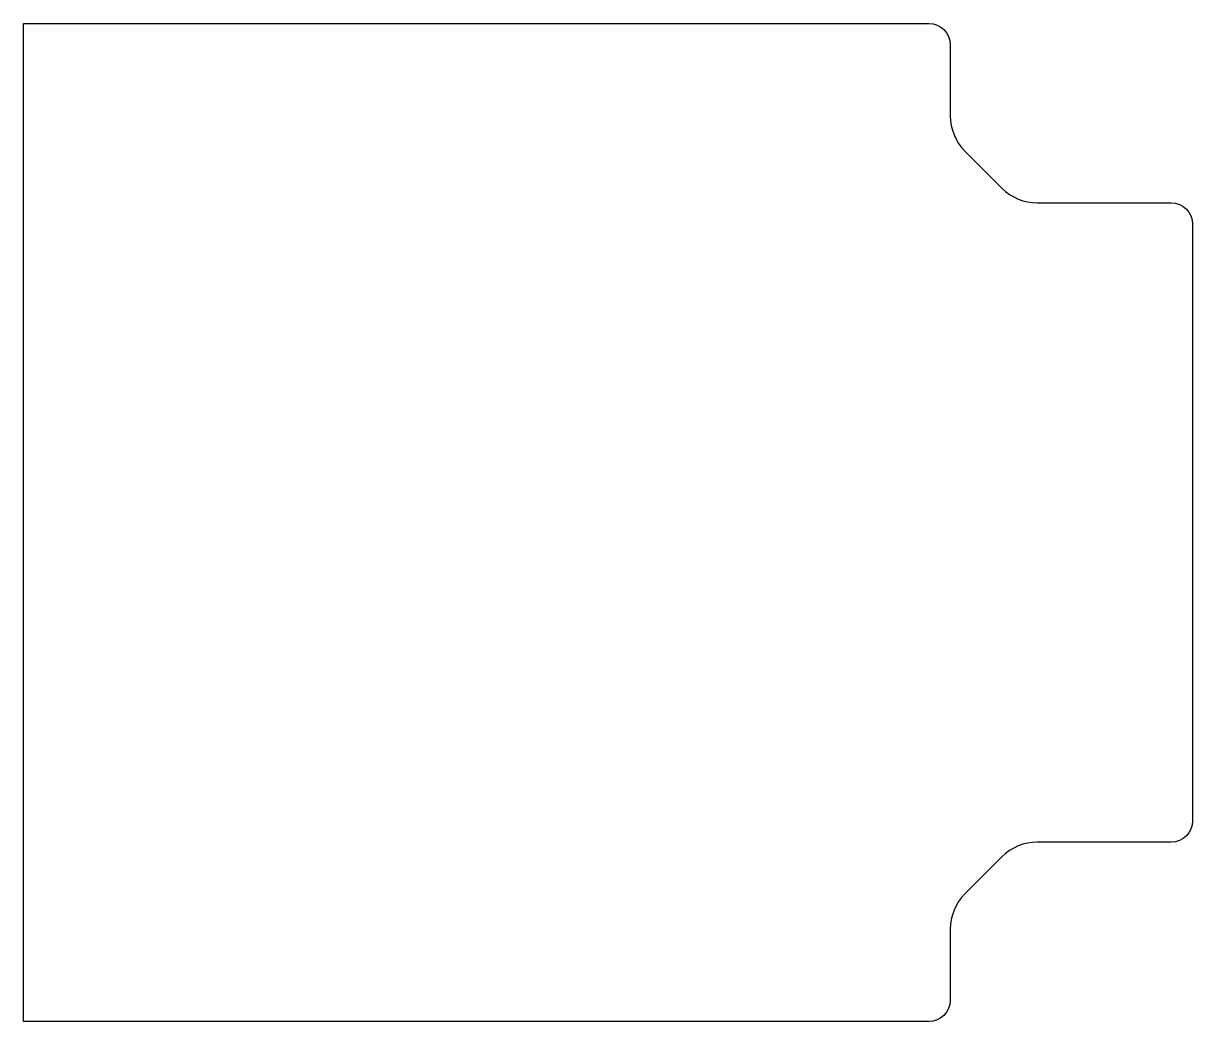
# Model space of a CAD drawing. Extents: x 298.3 to 314.7, y 389.5 to 403.5.
import ezdxf

# ---------------------------------------------------------------- set-up
doc = ezdxf.new("R2010")
doc.units = 0
doc.header["$MEASUREMENT"] = 0
doc.layers.get('0').update_dxf_attribs({"lineweight": 0})

msp = doc.modelspace()

# ---------------------------------------------------------------- linework, layer by layer
at = {"color": 18, "lineweight": 25, "true_color": 0x000000}
msp.add_open_spline([(312.026, 401.188), (312.026, 401.188), (311.505, 401.709), (311.505, 401.709), (311.374, 401.84), (311.3, 402.019), (311.3, 402.204), (311.3, 402.204), (311.3, 403.2), (311.3, 403.2), (311.3, 403.366), (311.166, 403.5), (311, 403.5), (311, 403.5), (298.3, 403.5), (298.3, 403.5), (298.3, 403.5), (298.3, 389.5), (298.3, 389.5), (298.3, 389.5), (311, 389.5), (311, 389.5), (311.166, 389.5), (311.3, 389.634), (311.3, 389.8), (311.3, 389.8), (311.3, 390.796), (311.3, 390.796), (311.3, 390.981), (311.374, 391.16), (311.505, 391.291), (311.505, 391.291), (312.026, 391.812), (312.026, 391.812), (312.158, 391.943), (312.336, 392.017), (312.521, 392.017), (312.521, 392.017), (314.4, 392.017), (314.4, 392.017), (314.566, 392.017), (314.7, 392.151), (314.7, 392.317), (314.7, 392.317), (314.7, 400.683), (314.7, 400.683), (314.7, 400.849), (314.566, 400.983), (314.4, 400.983), (314.4, 400.983), (312.521, 400.983), (312.521, 400.983), (312.336, 400.983), (312.158, 401.057), (312.026, 401.188)], degree=3, knots=[0, 0, 0, 0, 1, 1, 1, 2, 2, 2, 3, 3, 3, 4, 4, 4, 5, 5, 5, 6, 6, 6, 7, 7, 7, 8, 8, 8, 9, 9, 9, 10, 10, 10, 11, 11, 11, 12, 12, 12, 13, 13, 13, 14, 14, 14, 15, 15, 15, 16, 16, 16, 17, 17, 17, 18, 18, 18, 18], dxfattribs=at)

doc.saveas('drawing.dxf')
